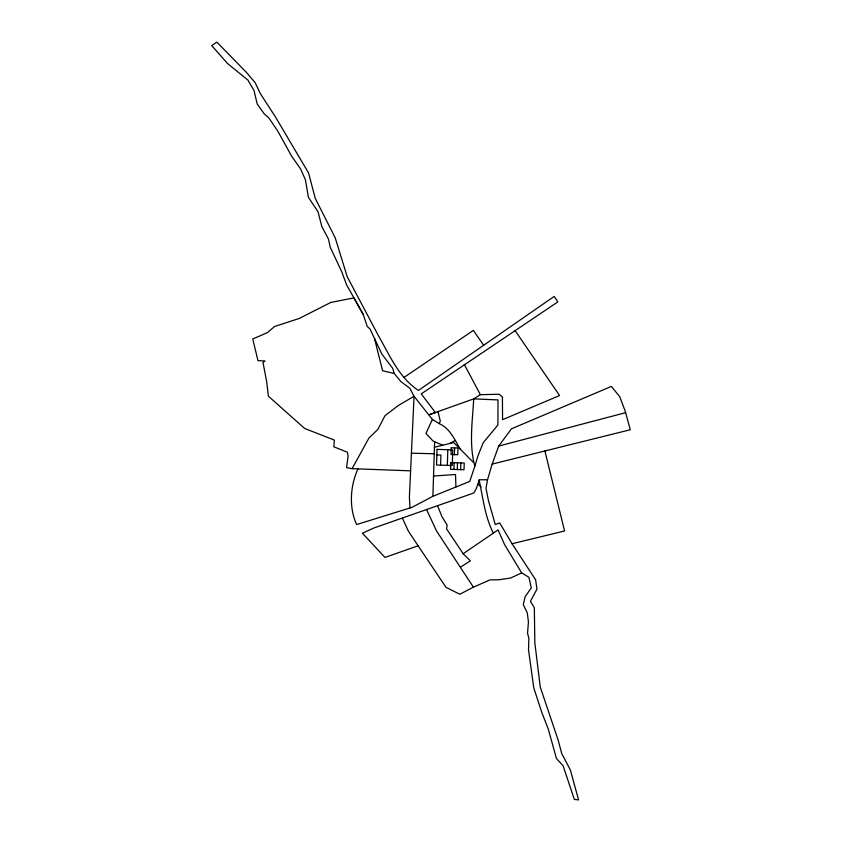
<?xml version="1.0" encoding="UTF-8"?>
<svg xmlns="http://www.w3.org/2000/svg" width="842" height="842" viewBox="0 0 842 842"><rect width="100%" height="100%" fill="white"/><g stroke="black" fill="none" stroke-linecap="round" stroke-linejoin="round"><path stroke-width="1.26" d="M492.16 464.1L630.29 429.746L625.227 411.243L619.765 396.75L611.387 386.415L511.431 428.831L498.696 446.071L492.16 464.1L487.539 479.761L479.056 479.761C483.013 497.601 484.792 516.43 493.328 533.154L463.153 553.71L446.534 528.797L447.197 525.166L441.913 516.588L437.556 505.6M357.987 468.889C350.156 485.929 348.83 507.4 356.608 524.566L412.064 507.316L432.893 496.306L434.619 441.724L432.83 440.808L425.947 433.43L432.367 419.432L414.053 396.266L409.801 388.225L400.96 381.668L394.193 373.427L392.74 368.407L381.868 354.114L370.048 329.064L367.228 326.422L363.218 314.424L353.924 297.9L330.885 302.404L299.142 318.508L274.608 326.475L267.398 332.643L252.747 338.979L257.968 360.597L265.093 361.007L262.978 362.47L266.714 381.815L268.398 396.193L304.625 428.462L334.4 440.103L333.8 446.797L347.42 452.238L348.062 456.406L346.567 467.636L352.093 468.668L410.559 470.836M440.598 465.142L440.924 455.059L436.882 454.922M447.323 465.363L447.828 449.733M453.922 469.426L454.133 462.7M454.396 454.627L454.617 447.912M457.28 469.531L457.501 462.805M460.648 469.647L460.858 462.921M432.893 496.306L469.752 481.403L474.846 466.194C468.878 444.565 472.457 421.316 473.72 398.876L480.372 394.677L499.159 394.235L502.4 396.919L502.569 419.684L559.572 395.54L515.03 330.527M487.539 479.761L485.992 488.213L488.507 500.895L495.275 524.577L499.716 522.924L512.041 543.743L535.617 579.77L536.964 589.126L530.439 601.367L534.344 607.692L534.828 642.72L540.259 687.04L558.193 740.244L561.719 753.495L570.297 769.809L578.591 799.9L574.339 799.426L563.077 765.715L556.446 758.537L548.384 729.383L541.88 712.669L533.765 687.882L528.513 649.771L528.85 638.225L527.545 633.173L528.45 621.87L527.26 612.787L523.303 604.651L525.092 596.82L531.281 587.863L528.913 577.296L521.693 572.907L504.663 544.774L498.054 529.881L493.328 533.154M474.846 466.194L477.972 455.848L483.266 442.639L497.917 425L498.001 399.918L473.72 398.876L429.094 414.759L435.388 412.506L421.221 393.898L557.793 301.92L554.225 296.395L418.453 390.425C399.213 377.9 389.762 355.513 378.721 336.242L347.241 276.797L335.232 237.865L315.245 198.333L308.551 172.936L275.26 116.617L260.462 93.799L255.094 82.569L246.401 72.359L216.826 42.1L211.71 45.594L227.677 63.645L247.906 80.085L254.01 90.494L257.178 103.913L264.346 114.007L268.609 117.627L277.649 130.878L291.742 156.391L300.478 168.737L305.383 179.651L308.414 197.396L318.044 211.752L321.812 226.54L328.464 239.044L330.274 247.316L341.894 272.103L346.567 284.817L363.218 314.424M479.193 480.235L476.34 488.592L473.846 492.97L373.722 528.05L362.449 533.207L384.973 557.425L418.095 545.784L445.986 587.306L459.795 594.263L473.404 587.179L490.149 579.843L498.369 579.822L510.526 578.075L521.693 572.907M460.479 449.365C454.617 439.861 450.06 428.273 439.092 423.558L440.334 421.221L438.008 411.58M352.093 468.668L368.985 437.956L377.784 429.515L385.005 415.706L398.14 405.612L414.053 396.266L409.391 497.022L409.98 507.979M403.918 377.5L473.351 330.38L483.655 345.262M460.585 567.098L470.373 560.846L463.153 553.71M449.807 443.471L455.185 440.482M498.696 446.071L625.617 412.685M434.44 447.26L453.691 442.513L473.288 462.29M512.041 543.743L564.572 530.986L544.9 450.975M433.514 476.046L455.522 474.488L455.922 487.002M411.359 453.207L434.23 453.754M394.193 373.427L382.615 370.806L374.458 338.4M434.619 441.724L442.724 445.218M432.367 419.432L439.092 423.558M477.846 484.171L481.15 486.792M418.095 545.784L408.317 531.049L402.487 518.293M473.404 587.179L436.461 530.839L426.515 509.442M464.289 364.46L480.372 394.677M437.061 449.386L436.556 465.016L452.28 465.521L452.785 449.891L437.061 449.386M450.775 462.595L450.554 469.32L464.005 469.752L464.226 463.026L450.775 462.595M451.249 447.797L451.038 454.522L457.764 454.743L457.974 448.018L451.249 447.797"/></g></svg>
